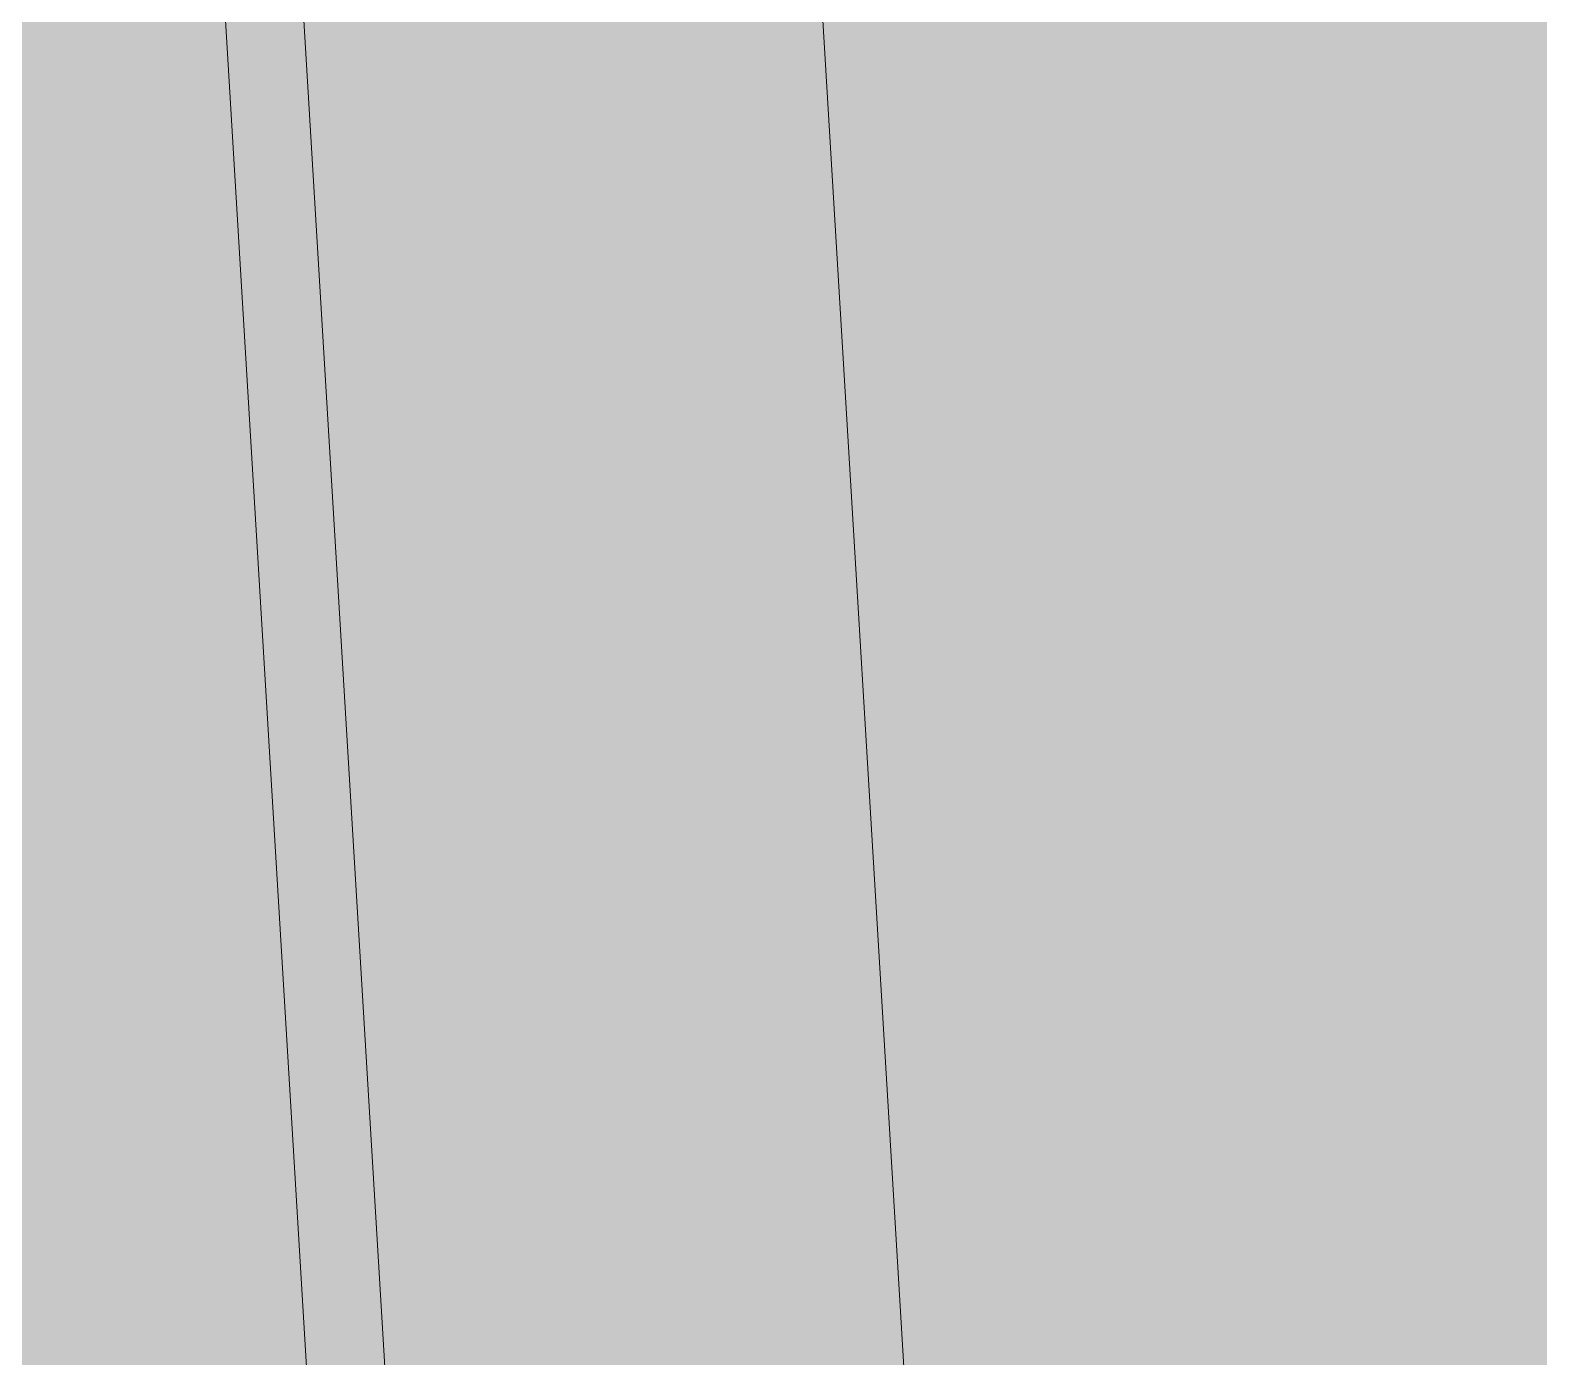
# Model space of a CAD drawing. Header units: inches. Extents: x 27328 to 120839, y -4075 to 4147.
# Drawn here: x 32652.62 to 32669.77, y 1351.76 to 1366.84 of the extents above; entities that cross this region are included whole.
import ezdxf

# ---------------------------------------------------------------- set-up
doc = ezdxf.new("R2010")
doc.units = ezdxf.units.IN
doc.header["$MEASUREMENT"] = 0
doc.layers.add('M-HVAC-DUCT', color=70, linetype='Continuous', lineweight=9)
doc.layers.add('S-COLS', color=52, linetype='Continuous', lineweight=9)

msp = doc.modelspace()

# ---------------------------------------------------------------- hatches: boundary and pattern name
at = {"layer": 'M-HVAC-DUCT'}
h = msp.add_hatch(color=256, dxfattribs=at)
h.paths.add_polyline_path([(31903.407, 936.939), (32064.873, 1024.808), (32063.469, 1048.131), (31903.407, 960.951), (31903.407, 939.037)], flags=0)
h.paths.add_polyline_path([(32103.202, 1045.667), (32261.939, 1132.051), (32260.536, 1155.374), (32103.202, 1069.753), (32103.202, 1047.315)], flags=0)
h.paths.add_polyline_path([(32300.268, 1152.91), (32459.006, 1239.295), (32457.602, 1262.617), (32300.268, 1176.996), (32300.268, 1154.116)], flags=0)
h.paths.add_polyline_path([(32497.334, 1260.153), (32656.072, 1346.538), (32654.668, 1369.86), (32497.334, 1284.239), (32497.334, 1260.916)], flags=0)
h.paths.add_polyline_path([(32694.401, 1367.396), (32836.83, 1444.906), (32836.435, 1448.342), (32836.169, 1449.64), (32835.36, 1452.064), (32833.308, 1456.006), (32832.911, 1456.662), (32831.344, 1458.695), (32829.611, 1460.467), (32827.764, 1461.924), (32825.858, 1463.021), (32694.401, 1391.482), (32694.401, 1367.716)], flags=0)
at = {"layer": 'S-COLS'}
h = msp.add_hatch(color=256, dxfattribs=at)
h.paths.add_polyline_path([(32665.263, 1306.627), (32681.212, 1315.306), (32681.212, 1338.246), (32663.929, 1328.786), (32664.916, 1312.394)], flags=0)
h.paths.add_polyline_path([(32663.861, 1329.921), (32681.212, 1339.363), (32681.212, 1350.205), (32663.229, 1340.419), (32663.797, 1330.978)], flags=0)
h.paths.add_polyline_path([(32662.887, 1346.096), (32681.212, 1356.068), (32681.212, 1389.18), (32678.971, 1390.35), (32669.405, 1385.144), (32669.207, 1379.647), (32668.414, 1379.049), (32667.433, 1378.924), (32662.606, 1381.444), (32660.818, 1380.471), (32662.75, 1348.382)], flags=0)
h = msp.add_hatch(color=256, dxfattribs=at)
h.paths.add_polyline_path([(32659.552, 1303.519), (32665.263, 1306.627), (32663.926, 1328.838), (32658.218, 1325.678), (32658.949, 1313.531)], flags=0)
h.paths.add_polyline_path([(32658.15, 1326.813), (32663.861, 1329.921), (32663.229, 1340.419), (32657.518, 1337.311), (32657.823, 1332.243)], flags=0)
h.paths.add_polyline_path([(32657.176, 1342.988), (32662.887, 1346.096), (32660.818, 1380.471), (32655.107, 1377.363)], flags=0)
h = msp.add_hatch(color=256, dxfattribs=at)
h.paths.add_polyline_path([(32658.69, 1303.05), (32659.552, 1303.519), (32658.215, 1325.731), (32657.356, 1325.209), (32658.432, 1307.333)], flags=0)
h.paths.add_polyline_path([(32657.288, 1326.344), (32658.15, 1326.813), (32657.518, 1337.311), (32656.656, 1336.841), (32657.275, 1326.55)], flags=0)
h.paths.add_polyline_path([(32656.314, 1342.519), (32657.176, 1342.988), (32655.107, 1377.363), (32654.245, 1376.894), (32656.286, 1342.985)], flags=0)

# ---------------------------------------------------------------- linework, layer by layer
for p, q in [((32662.89, 1346.049), (32660.814, 1380.539)), ((32655.103, 1377.431), (32657.179, 1342.942)), ((32656.317, 1342.472), (32654.241, 1376.962))]:
    msp.add_line(p, q, dxfattribs=at)

doc.saveas('drawing.dxf')
